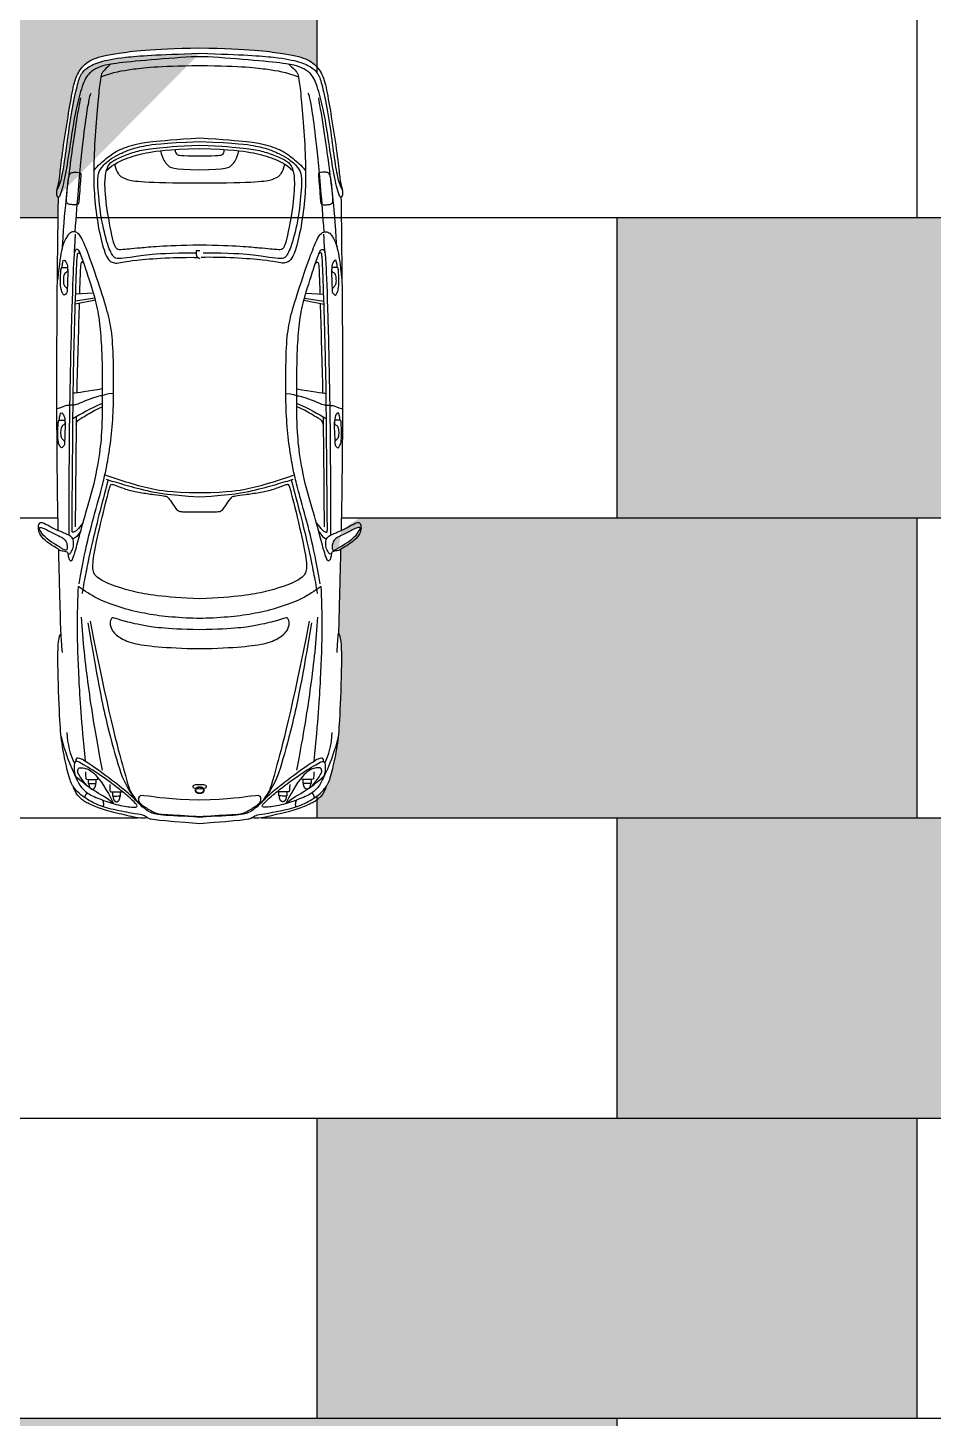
# Model space of a CAD drawing. Header units: metres. Extents: x 1203 to 2640, y 535 to 1122.
# Drawn here: x 1284.3 to 1290.43, y 599.44 to 608.85 of the extents above; entities that cross this region are included whole.
import ezdxf

# ---------------------------------------------------------------- set-up
doc = ezdxf.new("R2010")
doc.units = ezdxf.units.M
doc.layers.add('car', color=253, linetype='Continuous')
doc.layers.add('line work', color=7, linetype='Continuous')
picture_1 = doc.add_image_def('image1.png', size_in_pixel=(941, 730))

msp = doc.modelspace()

# ---------------------------------------------------------------- hatches: boundary and pattern name
at = {"layer": 'line work', "lineweight": -3}
h = msp.add_hatch(color=8, dxfattribs=at)
h.dxf.hatch_style = 1
edge = h.paths.add_edge_path()
edge.add_spline(control_points=[(1284.4928, 607.7523), (1284.4931, 607.7539), (1284.4967, 607.7744), (1284.5093, 607.8072), (1284.5155, 607.8941), (1284.5452, 608.1138), (1284.5821, 608.3353), (1284.6092, 608.4929), (1284.6524, 608.5821), (1284.7316, 608.6478), (1284.8784, 608.6776), (1285.1189, 608.71), (1285.4597, 608.7163)], knot_values=[72.571127, 72.571127, 72.571127, 72.571127, 72.655119, 73.655119, 74.655119, 75.655119, 76.655119, 77.655119, 78.655119, 79.655119, 80.655119, 81.655119, 81.655119, 81.655119, 81.655119], degree=3, periodic=0)
edge.add_spline(control_points=[(1285.4597, 608.7163), (1285.8005, 608.71), (1286.0409, 608.6776), (1286.1838, 608.6486), (1286.2363, 608.6074), (1286.256, 608.5843)], knot_values=[69.650563, 69.650563, 69.650563, 69.650563, 70.650563, 71.650563, 72.571127, 72.571127, 72.571127, 72.571127], degree=3, periodic=0)
edge.add_line((1286.256, 608.5949), (1286.256, 609.6))
edge.add_line((1286.256, 609.6), (1282.192, 609.6))
edge.add_line((1282.192, 609.6), (1282.192, 607.568))
edge.add_line((1282.192, 607.568), (1284.5008, 607.568))
edge.add_spline(control_points=[(1284.5008, 607.568), (1284.5015, 607.6265), (1284.5022, 607.6736), (1284.5028, 607.7051)], knot_values=[10.30411, 10.30411, 10.30411, 10.30411, 10.518234, 10.518234, 10.518234, 10.518234], degree=3, periodic=0)
edge.add_spline(control_points=[(1284.5028, 607.7051), (1284.5006, 607.7048), (1284.4985, 607.706), (1284.4965, 607.7087)], knot_values=[9.811373, 9.811373, 9.811373, 9.811373, 10.30411, 10.30411, 10.30411, 10.30411], degree=3, periodic=0)
edge.add_spline(control_points=[(1285.4597, 608.6799), (1285.1686, 608.6712), (1284.9228, 608.6544), (1284.7805, 608.623), (1284.6923, 608.5844), (1284.647, 608.5282), (1284.6244, 608.4399), (1284.5821, 608.2335), (1284.5544, 608.0074), (1284.5292, 607.846), (1284.513, 607.7885), (1284.4928, 607.7523)], knot_values=[0, 0, 0, 0, 1, 2, 3, 4, 5, 6, 7, 8, 9, 9, 9, 9], degree=3, periodic=0)
h = msp.add_hatch(color=9, dxfattribs=at)
h.dxf.hatch_style = 1
h.paths.add_polyline_path([(1292.352, 607.568), (1288.288, 607.568), (1288.288, 605.536), (1292.352, 605.536)])
h = msp.add_hatch(color=8, dxfattribs=at)
h.dxf.hatch_style = 1
edge = h.paths.add_edge_path()
edge.add_line((1290.32, 605.536), (1286.5434, 605.536))
edge.add_spline(control_points=[(1286.4177, 605.4494), (1286.4232, 605.4518), (1286.4456, 605.4621), (1286.4886, 605.4859), (1286.5326, 605.5084), (1286.5465, 605.5007), (1286.5556, 605.4667), (1286.5461, 605.4265), (1286.5106, 605.382), (1286.4503, 605.3423), (1286.4284, 605.3297), (1286.4172, 605.3231), (1286.4146, 605.3215)], knot_values=[51.276578, 51.276578, 51.276578, 51.276578, 51.601831, 52.601831, 53.601831, 54.601831, 55.601831, 56.601831, 57.601831, 58.601831, 59.601831, 59.926972, 59.926972, 59.926972, 59.926972], degree=3, periodic=0)
edge.add_spline(control_points=[(1286.4017, 605.3324), (1286.3942, 605.3273), (1286.382, 605.3185), (1286.3681, 605.3162), (1286.3568, 605.3174), (1286.3564, 605.3321), (1286.358, 605.3662), (1286.375, 605.391), (1286.4006, 605.4073), (1286.4584, 605.4333), (1286.5092, 605.462), (1286.5344, 605.4705), (1286.5523, 605.4712), (1286.5417, 605.4472), (1286.4983, 605.391), (1286.427, 605.3488), (1286.4091, 605.3374), (1286.4017, 605.3324)], knot_values=[0, 0, 0, 0, 1, 2, 3, 4, 5, 6, 7, 8, 9, 10, 11, 12, 13, 14, 15, 15, 15, 15], degree=3, periodic=0)
edge.add_spline(control_points=[(1286.4177, 605.4494), (1286.4232, 605.4518), (1286.4456, 605.4621), (1286.4886, 605.4859), (1286.5326, 605.5084), (1286.5465, 605.5007), (1286.5556, 605.4667), (1286.5461, 605.4265), (1286.5106, 605.382), (1286.4503, 605.3423), (1286.4284, 605.3297), (1286.4172, 605.3231), (1286.4146, 605.3215)], knot_values=[51.276578, 51.276578, 51.276578, 51.276578, 51.601831, 52.601831, 53.601831, 54.601831, 55.601831, 56.601831, 57.601831, 58.601831, 59.601831, 59.926972, 59.926972, 59.926972, 59.926972], degree=3, periodic=0)
edge.add_spline(control_points=[(1286.4146, 605.3215), (1286.4133, 605.2706), (1286.4078, 605.0774), (1286.4025, 604.8676), (1286.4017, 604.8015), (1286.3989, 604.7528)], knot_values=[49.350455, 49.350455, 49.350455, 49.350455, 49.66281, 50.66281, 51.276578, 51.276578, 51.276578, 51.276578], degree=3, periodic=0)
edge.add_spline(control_points=[(1286.3989, 604.7528), (1286.4144, 604.7378), (1286.4251, 604.6183), (1286.4098, 604.2106), (1286.403, 604.0999), (1286.3979, 604.0537)], knot_values=[46.563388, 46.563388, 46.563388, 46.563388, 47.502351, 48.502351, 49.350455, 49.350455, 49.350455, 49.350455], degree=3, periodic=0)
edge.add_spline(control_points=[(1286.3979, 604.0537), (1286.397, 604.0454), (1286.3896, 603.9838), (1286.3673, 603.8668), (1286.3377, 603.7532), (1286.3227, 603.7256), (1286.3172, 603.7175)], knot_values=[43.832254, 43.832254, 43.832254, 43.832254, 43.98415, 44.98415, 45.98415, 46.563388, 46.563388, 46.563388, 46.563388], degree=3, periodic=0)
edge.add_spline(control_points=[(1286.256, 603.653), (1286.2581, 603.6545), (1286.2841, 603.6743), (1286.2999, 603.6954), (1286.3133, 603.7117), (1286.3172, 603.7175)], knot_values=[6.915158, 6.915158, 6.915158, 6.915158, 7, 8, 8.420762, 8.420762, 8.420762, 8.420762], degree=3, periodic=0)
edge.add_spline(control_points=[(1286.3172, 603.7175), (1286.3113, 603.6977), (1286.2884, 603.6563), (1286.2675, 603.6355), (1286.256, 603.6269)], knot_values=[42.056106, 42.056106, 42.056106, 42.056106, 43.056106, 43.832254, 43.832254, 43.832254, 43.832254], degree=3, periodic=0)
edge.add_line((1286.256, 603.5945), (1286.256, 603.504))
edge.add_line((1286.256, 603.504), (1290.32, 603.504))
edge.add_line((1290.32, 603.504), (1290.32, 605.536))
h = msp.add_hatch(color=9, dxfattribs=at)
h.dxf.hatch_style = 1
h.paths.add_polyline_path([(1292.352, 603.504), (1288.288, 603.504), (1288.288, 601.472), (1292.352, 601.472)])
h = msp.add_hatch(color=8, dxfattribs=at)
h.dxf.hatch_style = 1
h.paths.add_polyline_path([(1290.32, 601.472), (1286.256, 601.472), (1286.256, 599.44), (1290.32, 599.44)])
h = msp.add_hatch(color=9, dxfattribs=at)
h.dxf.hatch_style = 1
h.paths.add_polyline_path([(1288.288, 599.44), (1284.224, 599.44), (1284.224, 597.408), (1288.288, 597.408)])

# ---------------------------------------------------------------- linework, layer by layer
at = {"layer": 'car'}
for points in [[(1284.7538, 607.009), (1284.6174, 606.9814)], [(1284.75, 607.0228), (1284.6181, 607.0023)], [(1284.7402, 607.057), (1284.6196, 607.049)], [(1286.1656, 607.009), (1286.3019, 606.9814)], [(1286.1694, 607.0228), (1286.3013, 607.0023)], [(1286.1792, 607.057), (1286.2998, 607.049)], [(1284.6239, 606.2196), (1284.6014, 606.2062)], [(1286.2955, 606.2196), (1286.318, 606.2062)], [(1284.6535, 605.4429), (1284.6279, 605.4083), (1284.6125, 605.3972), (1284.6001, 605.393)], [(1286.2658, 605.4429), (1286.2914, 605.4083), (1286.3069, 605.3972), (1286.3193, 605.393)]]:
    msp.add_lwpolyline(points, dxfattribs=at)
for points, knots in [([(1284.4965, 607.7087), (1284.4985, 607.706), (1284.5006, 607.7048), (1284.5028, 607.7051), (1284.5006, 607.5738), (1284.4895, 606.7192), (1284.4939, 605.8576), (1284.4998, 605.5352), (1284.5017, 605.4494), (1284.4962, 605.4518), (1284.4738, 605.4621), (1284.4308, 605.4859), (1284.3867, 605.5084), (1284.3729, 605.5007), (1284.3638, 605.4667), (1284.3733, 605.4265), (1284.4087, 605.382), (1284.4691, 605.3423), (1284.4909, 605.3297), (1284.5022, 605.3231), (1284.5048, 605.3215), (1284.5061, 605.2706), (1284.5116, 605.0774), (1284.5169, 604.8676), (1284.5177, 604.8015), (1284.5205, 604.7528), (1284.505, 604.7378), (1284.4943, 604.6183), (1284.5105, 604.1884), (1284.521, 604.03), (1284.5521, 603.8668), (1284.5817, 603.7532), (1284.5967, 603.7256), (1284.6021, 603.7175), (1284.608, 603.6977), (1284.6338, 603.651), (1284.6687, 603.6203), (1284.7355, 603.5849), (1284.8359, 603.5494), (1284.9913, 603.5145), (1285.0593, 603.4974), (1285.1074, 603.5032), (1285.1111, 603.5007), (1285.1249, 603.494), (1285.1667, 603.4863), (1285.4597, 603.4647), (1285.7527, 603.4863), (1285.7945, 603.494), (1285.8082, 603.5007), (1285.812, 603.5032), (1285.8601, 603.4974), (1285.9281, 603.5145), (1286.0835, 603.5494), (1286.1839, 603.5849), (1286.2507, 603.6203), (1286.2855, 603.651), (1286.3113, 603.6977), (1286.3172, 603.7175), (1286.3227, 603.7256), (1286.3377, 603.7532), (1286.3673, 603.8668), (1286.3984, 604.03), (1286.4089, 604.1884), (1286.4251, 604.6183), (1286.4144, 604.7378), (1286.3989, 604.7528), (1286.4017, 604.8015), (1286.4025, 604.8676), (1286.4078, 605.0774), (1286.4133, 605.2706), (1286.4146, 605.3215), (1286.4172, 605.3231), (1286.4284, 605.3297), (1286.4503, 605.3423), (1286.5106, 605.382), (1286.5461, 605.4265), (1286.5556, 605.4667), (1286.5465, 605.5007), (1286.5326, 605.5084), (1286.4886, 605.4859), (1286.4456, 605.4621), (1286.4232, 605.4518), (1286.4177, 605.4494), (1286.4196, 605.5352), (1286.4255, 605.8576), (1286.4299, 606.7192), (1286.4188, 607.5738), (1286.4166, 607.7051), (1286.4188, 607.7048), (1286.4209, 607.706), (1286.4229, 607.7087), (1286.4298, 607.7249), (1286.4271, 607.7629), (1286.41, 607.8072), (1286.4038, 607.8941), (1286.3742, 608.1138), (1286.3372, 608.3353), (1286.3102, 608.4929), (1286.267, 608.5821), (1286.1877, 608.6478), (1286.0409, 608.6776), (1285.8005, 608.71), (1285.4597, 608.7163), (1285.1189, 608.71), (1284.8784, 608.6776), (1284.7316, 608.6478), (1284.6524, 608.5821), (1284.6092, 608.4929), (1284.5821, 608.3353), (1284.5452, 608.1138), (1284.5155, 607.8941), (1284.5093, 607.8072), (1284.4923, 607.7629), (1284.4896, 607.7249), (1284.4965, 607.7087)], [9.811373, 9.811373, 9.811373, 9.811373, 10.30411, 10.30411, 10.30411, 11.197316, 12.197316, 12.644155, 12.644155, 12.644155, 12.969408, 13.969408, 14.969408, 15.969408, 16.969408, 17.969408, 18.969408, 19.969408, 20.969408, 21.294549, 21.294549, 21.294549, 21.606904, 22.606904, 23.220672, 23.220672, 23.220672, 24.159635, 25.159635, 26.159635, 27.159635, 28.159635, 28.738873, 28.738873, 28.738873, 29.738873, 30.738873, 31.738873, 32.738873, 33.738873, 34.738873, 34.738873, 34.738873, 35.285563, 36.285563, 36.285563, 36.285563, 37.285563, 37.832254, 37.832254, 37.832254, 38.832254, 39.832254, 40.832254, 41.832254, 42.832254, 43.832254, 43.832254, 43.832254, 44.411492, 45.411492, 46.411492, 47.411492, 48.411492, 49.350455, 49.350455, 49.350455, 49.964223, 50.964223, 51.276578, 51.276578, 51.276578, 51.601719, 52.601719, 53.601719, 54.601719, 55.601719, 56.601719, 57.601719, 58.601719, 59.601719, 59.926972, 59.926972, 59.926972, 60.373811, 61.373811, 62.267016, 62.267016, 62.267016, 62.759754, 62.759754, 62.759754, 63.571127, 64.571127, 65.571127, 66.571127, 67.571127, 68.571127, 69.571127, 70.571127, 71.571127, 72.571127, 72.571127, 72.571127, 73.571127, 74.571127, 75.571127, 76.571127, 77.571127, 78.571127, 79.571127, 80.571127, 81.571127, 82.382499, 82.382499, 82.382499, 82.382499]), ([(1284.4928, 607.7523), (1284.513, 607.7885), (1284.5292, 607.846), (1284.5544, 608.0074), (1284.5821, 608.2335), (1284.6244, 608.4399), (1284.647, 608.5282), (1284.6923, 608.5844), (1284.7805, 608.623), (1284.9228, 608.6544), (1285.1686, 608.6712), (1285.4597, 608.6799), (1285.7508, 608.6712), (1285.9966, 608.6544), (1286.1389, 608.623), (1286.2271, 608.5844), (1286.2724, 608.5282), (1286.295, 608.4399), (1286.3373, 608.2335), (1286.365, 608.0074), (1286.3901, 607.846), (1286.4064, 607.7885), (1286.4265, 607.7523)], [0, 0, 0, 0, 1, 2, 3, 4, 5, 6, 7, 8, 9, 9, 9, 10, 11, 12, 13, 14, 15, 16, 17, 18, 18, 18, 18]), ([(1286.4166, 607.7051), (1286.4144, 607.7054), (1286.4121, 607.7074), (1286.4098, 607.711), (1286.3967, 607.7397), (1286.372, 607.8356), (1286.342, 608.0253), (1286.3121, 608.2333), (1286.2771, 608.3894), (1286.2348, 608.5236), (1286.1801, 608.5695), (1286.1217, 608.5951), (1286.0327, 608.6133), (1285.7665, 608.6374), (1285.5237, 608.6567), (1285.4597, 608.6561), (1285.3956, 608.6567), (1285.1529, 608.6374), (1284.8867, 608.6133), (1284.7977, 608.5951), (1284.7393, 608.5695), (1284.6846, 608.5236), (1284.6423, 608.3894), (1284.6073, 608.2333), (1284.5774, 608.0253), (1284.5474, 607.8356), (1284.5227, 607.7397), (1284.5096, 607.711), (1284.5073, 607.7074), (1284.505, 607.7054), (1284.5028, 607.7051)], [0, 0, 0, 0, 0.507262, 0.507262, 0.507262, 1.359712, 2.359712, 3.359712, 4.359712, 5.359712, 6.359712, 7.359712, 8.359712, 9.359712, 10.359712, 10.359712, 10.359712, 11.359712, 12.359712, 13.359712, 14.359712, 15.359712, 16.359712, 17.359712, 18.359712, 19.359712, 20.212163, 20.212163, 20.212163, 20.719425, 20.719425, 20.719425, 20.719425]), ([(1284.8563, 608.6059), (1284.802, 608.5561), (1284.7949, 608.5425), (1284.786, 608.5), (1284.7695, 608.3599), (1284.7506, 608.123), (1284.7393, 607.8783), (1284.7446, 607.7147), (1284.77, 607.5025), (1284.8144, 607.3288), (1284.8421, 607.2792), (1284.8664, 607.2632), (1284.8965, 607.2573), (1284.9479, 607.268), (1285.009, 607.2787), (1285.2146, 607.2962), (1285.3818, 607.2996), (1285.4493, 607.2979)], [0, 0, 0, 0, 1, 2, 3, 4, 5, 6, 7, 8, 9, 10, 11, 12, 13, 14, 14.950636, 14.950636, 14.950636, 14.950636]), ([(1286.0631, 608.6059), (1286.1174, 608.5561), (1286.1245, 608.5425), (1286.1334, 608.5), (1286.1499, 608.3599), (1286.1688, 608.123), (1286.1801, 607.8783), (1286.1747, 607.7147), (1286.1493, 607.5025), (1286.105, 607.3288), (1286.0772, 607.2792), (1286.053, 607.2632), (1286.0229, 607.2573), (1285.9715, 607.268), (1285.9104, 607.2787), (1285.7048, 607.2962), (1285.5375, 607.2996), (1285.4701, 607.2979)], [0, 0, 0, 0, 1, 2, 3, 4, 5, 6, 7, 8, 9, 10, 11, 12, 13, 14, 14.950636, 14.950636, 14.950636, 14.950636]), ([(1284.7907, 608.5209), (1284.8784, 608.5534), (1284.9963, 608.5721), (1285.1665, 608.5941), (1285.4597, 608.5977), (1285.7528, 608.5941), (1285.9231, 608.5721), (1286.041, 608.5534), (1286.1286, 608.5209)], [0, 0, 0, 0, 0.881811, 1.881811, 1.881811, 1.881811, 2.881811, 3.763623, 3.763623, 3.763623, 3.763623]), ([(1284.742, 607.8848), (1284.7596, 607.9082), (1284.8172, 607.9614), (1284.8992, 608.0253), (1285.0262, 608.0658), (1285.1351, 608.0866), (1285.4597, 608.1073), (1285.7842, 608.0866), (1285.8932, 608.0658), (1286.0202, 608.0253), (1286.1021, 607.9614), (1286.1598, 607.9082), (1286.1774, 607.8848)], [0, 0, 0, 0, 1, 2, 3, 4, 4, 4, 5, 6, 7, 8, 8, 8, 8]), ([(1285.4363, 607.3275), (1285.2505, 607.327), (1285.0966, 607.3146), (1284.9838, 607.2969), (1284.9054, 607.2879), (1284.8757, 607.2951), (1284.8397, 607.3644), (1284.7874, 607.5661), (1284.7667, 607.8066), (1284.7703, 607.866), (1284.7991, 607.9183), (1284.8649, 607.9714), (1284.9216, 608.0002), (1284.9919, 608.0318), (1285.0828, 608.0543), (1285.1999, 608.0723), (1285.4597, 608.0822), (1285.7195, 608.0723), (1285.8365, 608.0543), (1285.9275, 608.0318), (1285.9977, 608.0002), (1286.0545, 607.9714), (1286.1202, 607.9183), (1286.1491, 607.866), (1286.1527, 607.8066), (1286.1319, 607.5661), (1286.0797, 607.3644), (1286.0437, 607.2951), (1286.014, 607.2879), (1285.9356, 607.2969), (1285.8227, 607.3146), (1285.6689, 607.327), (1285.4831, 607.3275)], [0, 0, 0, 0, 0.960685, 1.960685, 2.960685, 3.960685, 4.960685, 5.960685, 6.960685, 7.960685, 8.960685, 9.960685, 10.960685, 11.960685, 12.960685, 13.960685, 13.960685, 13.960685, 14.960685, 15.960685, 16.960685, 17.960685, 18.960685, 19.960685, 20.960685, 21.960685, 22.960685, 23.960685, 24.960685, 25.960685, 26.960685, 27.921371, 27.921371, 27.921371, 27.921371]), ([(1285.4597, 607.3815), (1285.7114, 607.3761), (1285.887, 607.359), (1285.995, 607.3491), (1286.0203, 607.3491), (1286.0446, 607.3878), (1286.0977, 607.6679), (1286.1049, 607.8381), (1286.0871, 607.9103), (1286.0574, 607.9505), (1285.9756, 607.9864), (1285.877, 608.0209), (1285.7774, 608.0362), (1285.6202, 608.0518), (1285.4597, 608.0576), (1285.2992, 608.0518), (1285.142, 608.0362), (1285.0424, 608.0209), (1284.9438, 607.9864), (1284.862, 607.9505), (1284.8323, 607.9103), (1284.8145, 607.8381), (1284.8217, 607.6679), (1284.8748, 607.3878), (1284.8991, 607.3491), (1284.9243, 607.3491), (1285.0324, 607.359), (1285.208, 607.3761), (1285.4597, 607.3815)], [0, 0, 0, 0, 1, 2, 3, 4, 5, 6, 7, 8, 9, 10, 11, 12, 12, 12, 13, 14, 15, 16, 17, 18, 19, 20, 21, 22, 23, 24, 24, 24, 24]), ([(1284.8277, 607.8861), (1284.8775, 607.9329), (1284.9796, 607.9781), (1285.1015, 608.0087), (1285.2415, 608.0292), (1285.4597, 608.035), (1285.6778, 608.0292), (1285.8179, 608.0087), (1285.9397, 607.9781), (1286.0419, 607.9329), (1286.0917, 607.8861)], [0, 0, 0, 0, 1, 2, 3, 3, 3, 4, 5, 6, 6, 6, 6]), ([(1285.194, 608.0203), (1285.2083, 607.9628), (1285.2406, 607.9194), (1285.275, 607.8939), (1285.4597, 607.8916), (1285.6444, 607.8939), (1285.6788, 607.9194), (1285.7111, 607.9628), (1285.7254, 608.0203)], [0, 0, 0, 0, 1, 2, 2, 2, 3, 4, 4, 4, 4]), ([(1285.2927, 608.0283), (1285.2929, 608.0097), (1285.3059, 607.9925), (1285.3248, 607.9854), (1285.4597, 607.9866), (1285.5946, 607.9854), (1285.6135, 607.9925), (1285.6265, 608.0097), (1285.6266, 608.0283)], [0, 0, 0, 0, 1, 2, 2, 2, 3, 4, 4, 4, 4]), ([(1284.8831, 607.929), (1284.8903, 607.895), (1284.9059, 607.8661), (1284.9392, 607.826), (1285.0816, 607.8016), (1285.4597, 607.8038), (1285.8378, 607.8016), (1285.9801, 607.826), (1286.0135, 607.8661), (1286.0291, 607.895), (1286.0363, 607.929)], [0, 0, 0, 0, 1, 2, 3, 3, 3, 4, 5, 6, 6, 6, 6]), ([(1284.5268, 607.2293), (1284.5285, 607.2439), (1284.533, 607.2751), (1284.5398, 607.282), (1284.551, 607.2744), (1284.566, 607.2447), (1284.5665, 607.1808), (1284.5644, 607.1104), (1284.5615, 607.0873), (1284.5614, 607.0864)], [0.348642, 0.348642, 0.348642, 0.348642, 1, 2, 3, 4, 5, 6, 6.040441, 6.040441, 6.040441, 6.040441]), ([(1284.6757, 607.2572), (1284.6584, 607.2728), (1284.6516, 607.2675), (1284.6487, 607.1619), (1284.6454, 607.0507)], [0, 0, 0, 0, 1, 1.877916, 1.877916, 1.877916, 1.877916]), ([(1286.2437, 607.2572), (1286.261, 607.2728), (1286.2677, 607.2675), (1286.2707, 607.1619), (1286.2739, 607.0507)], [0, 0, 0, 0, 1, 1.877916, 1.877916, 1.877916, 1.877916]), ([(1286.3926, 607.2293), (1286.3909, 607.2439), (1286.3863, 607.2751), (1286.3796, 607.282), (1286.3684, 607.2744), (1286.3534, 607.2447), (1286.3529, 607.1808), (1286.355, 607.1104), (1286.3578, 607.0873), (1286.358, 607.0864)], [0.348642, 0.348642, 0.348642, 0.348642, 1, 2, 3, 4, 5, 6, 6.040441, 6.040441, 6.040441, 6.040441]), ([(1284.6436, 606.9867), (1284.6392, 606.839), (1284.6316, 606.5933), (1284.6271, 606.396), (1284.6268, 606.3801)], [2.031077, 2.031077, 2.031077, 2.031077, 3, 3.084546, 3.084546, 3.084546, 3.084546]), ([(1286.2758, 606.9867), (1286.2802, 606.839), (1286.2878, 606.5933), (1286.2922, 606.396), (1286.2926, 606.3801)], [2.031077, 2.031077, 2.031077, 2.031077, 3, 3.084546, 3.084546, 3.084546, 3.084546]), ([(1284.8019, 606.3099), (1284.7562, 606.2925), (1284.6771, 606.251), (1284.6239, 606.2196), (1284.6218, 606.0748), (1284.6199, 605.8728), (1284.6167, 605.4751)], [0, 0, 0, 0, 1, 1, 1, 1.647053, 1.647053, 1.647053, 1.647053]), ([(1286.1175, 606.3099), (1286.1632, 606.2925), (1286.2423, 606.251), (1286.2955, 606.2196), (1286.2976, 606.0748), (1286.2994, 605.8728), (1286.3027, 605.4751)], [0, 0, 0, 0, 1, 1, 1, 1.647053, 1.647053, 1.647053, 1.647053]), ([(1284.5086, 606.1956), (1284.5103, 606.2102), (1284.5148, 606.2414), (1284.5216, 606.2484), (1284.5327, 606.2407), (1284.5478, 606.211), (1284.5483, 606.1471), (1284.5462, 606.0767), (1284.5433, 606.0536), (1284.5432, 606.0527)], [0.348642, 0.348642, 0.348642, 0.348642, 1, 2, 3, 4, 5, 6, 6.040441, 6.040441, 6.040441, 6.040441]), ([(1286.4108, 606.1956), (1286.4091, 606.2102), (1286.4046, 606.2414), (1286.3978, 606.2484), (1286.3866, 606.2407), (1286.3716, 606.211), (1286.3711, 606.1471), (1286.3732, 606.0767), (1286.3761, 606.0536), (1286.3762, 606.0527)], [0.348642, 0.348642, 0.348642, 0.348642, 1, 2, 3, 4, 5, 6, 6.040441, 6.040441, 6.040441, 6.040441]), ([(1284.8175, 605.8252), (1284.8683, 605.8081), (1284.9949, 605.7667), (1285.1424, 605.729), (1285.2478, 605.71), (1285.4597, 605.7055), (1285.6716, 605.71), (1285.7769, 605.729), (1285.9245, 605.7667), (1286.0511, 605.8081), (1286.1019, 605.8252)], [0, 0, 0, 0, 0.85838, 1.85838, 2.85838, 2.85838, 2.85838, 3.85838, 4.85838, 5.71676, 5.71676, 5.71676, 5.71676]), ([(1284.8273, 605.7972), (1284.8588, 605.7855), (1284.9336, 605.7639), (1285.0939, 605.7189), (1285.2353, 605.691), (1285.4597, 605.6775), (1285.6841, 605.691), (1285.8255, 605.7189), (1285.9858, 605.7639), (1286.0606, 605.7855), (1286.0921, 605.7972)], [0, 0, 0, 0, 1, 2, 3, 3, 3, 4, 5, 6, 6, 6, 6]), ([(1285.4597, 604.9865), (1285.7083, 604.9975), (1285.9347, 605.0346), (1286.0967, 605.0963), (1286.1791, 605.143), (1286.1887, 605.2158), (1286.1599, 605.3777), (1286.0802, 605.7044), (1286.0624, 605.7635), (1286.0562, 605.7624), (1286.0403, 605.7597), (1285.9492, 605.7232), (1285.8648, 605.7056), (1285.7648, 605.693), (1285.6946, 605.6822), (1285.6802, 605.6813), (1285.6513, 605.6426), (1285.6198, 605.5939), (1285.6009, 605.5759), (1285.5658, 605.5759), (1285.4597, 605.575), (1285.3536, 605.5759), (1285.3185, 605.5759), (1285.2996, 605.5939), (1285.268, 605.6426), (1285.2392, 605.6813), (1285.2248, 605.6822), (1285.1546, 605.693), (1285.0546, 605.7056), (1284.9702, 605.7232), (1284.8791, 605.7597), (1284.8632, 605.7624), (1284.857, 605.7635), (1284.8391, 605.7044), (1284.7595, 605.3777), (1284.7307, 605.2158), (1284.7403, 605.143), (1284.8227, 605.0963), (1284.9846, 605.0346), (1285.2111, 604.9975), (1285.4597, 604.9865)], [0, 0, 0, 0, 1, 2, 3, 4, 5, 6, 7, 8, 9, 10, 11, 12, 13, 14, 15, 16, 17, 18, 18, 18, 19, 20, 21, 22, 23, 24, 25, 26, 27, 28, 29, 30, 31, 32, 33, 34, 35, 36, 36, 36, 36]), ([(1284.5048, 605.3215), (1284.5103, 605.3184), (1284.5226, 605.3118), (1284.5295, 605.3123), (1284.5349, 605.3116), (1284.5404, 605.3109), (1284.5538, 605.3074), (1284.5648, 605.303), (1284.5691, 605.2882), (1284.5782, 605.2873), (1284.5921, 605.3069), (1284.6079, 605.3423), (1284.6035, 605.3902), (1284.5921, 605.4098), (1284.5408, 605.4328), (1284.513, 605.4443), (1284.5017, 605.4494)], [18.325141, 18.325141, 18.325141, 18.325141, 19, 20, 20, 20, 21, 22, 23, 24, 25, 26, 27, 28, 29, 29.674747, 29.674747, 29.674747, 29.674747]), ([(1286.4146, 605.3215), (1286.4091, 605.3184), (1286.3968, 605.3118), (1286.3899, 605.3123), (1286.3844, 605.3116), (1286.379, 605.3109), (1286.3656, 605.3074), (1286.3546, 605.303), (1286.3503, 605.2882), (1286.3412, 605.2873), (1286.3273, 605.3069), (1286.3115, 605.3423), (1286.3158, 605.3902), (1286.3273, 605.4098), (1286.3785, 605.4328), (1286.4063, 605.4443), (1286.4177, 605.4494)], [18.325141, 18.325141, 18.325141, 18.325141, 19, 20, 20, 20, 21, 22, 23, 24, 25, 26, 27, 28, 29, 29.674747, 29.674747, 29.674747, 29.674747]), ([(1286.2346, 603.8867), (1286.2632, 604.1673), (1286.281, 604.4541), (1286.2932, 604.8077), (1286.2836, 605.0634), (1286.2826, 605.0687), (1286.2793, 605.0697), (1286.2683, 605.0615), (1286.2247, 605.0309), (1286.1419, 604.9802), (1285.9787, 604.9194), (1285.8121, 604.882), (1285.659, 604.8624), (1285.5136, 604.8544), (1285.4597, 604.8536), (1285.4058, 604.8544), (1285.2604, 604.8624), (1285.1072, 604.882), (1284.9407, 604.9194), (1284.7775, 604.9802), (1284.6947, 605.0309), (1284.6511, 605.0615), (1284.6401, 605.0697), (1284.6368, 605.0687), (1284.6358, 605.0634), (1284.6262, 604.8077), (1284.6384, 604.4541), (1284.6562, 604.1673), (1284.6848, 603.8867)], [0, 0, 0, 0, 1, 2, 3, 4, 5, 6, 7, 8, 9, 10, 11, 12, 12, 12, 13, 14, 15, 16, 17, 18, 19, 20, 21, 22, 23, 24, 24, 24, 24]), ([(1285.4597, 604.7776), (1285.7034, 604.7821), (1285.8558, 604.8077), (1285.9814, 604.8366), (1286.0492, 604.8621), (1286.0559, 604.8555), (1286.0681, 604.8366), (1286.0648, 604.7843), (1286.0159, 604.7287), (1285.9191, 604.6831), (1285.7613, 604.662), (1285.5778, 604.6509), (1285.4597, 604.65), (1285.3416, 604.6509), (1285.1581, 604.662), (1285.0002, 604.6831), (1284.9035, 604.7287), (1284.8546, 604.7843), (1284.8512, 604.8366), (1284.8635, 604.8555), (1284.8702, 604.8621), (1284.938, 604.8366), (1285.0636, 604.8077), (1285.2159, 604.7821), (1285.4597, 604.7776)], [0, 0, 0, 0, 1, 2, 3, 4, 5, 6, 7, 8, 9, 10, 10, 10, 11, 12, 13, 14, 15, 16, 17, 18, 19, 20, 20, 20, 20]), ([(1286.301, 603.8836), (1286.3001, 603.9123), (1286.2767, 603.9109), (1286.222, 603.8817), (1286.0484, 603.7555), (1285.92, 603.6533), (1285.8689, 603.5964), (1285.8266, 603.5614), (1285.8018, 603.5432), (1285.7384, 603.5191), (1285.5735, 603.5162), (1285.4597, 603.5075), (1285.3459, 603.5162), (1285.181, 603.5191), (1285.1176, 603.5432), (1285.0927, 603.5614), (1285.0504, 603.5964), (1284.9994, 603.6533), (1284.871, 603.7555), (1284.6974, 603.8817), (1284.6427, 603.9109), (1284.6193, 603.9123), (1284.6183, 603.8836)], [0, 0, 0, 0, 1, 2, 3, 4, 5, 6, 7, 8, 9, 9, 9, 10, 11, 12, 13, 14, 15, 16, 17, 18, 18, 18, 18]), ([(1284.6947, 603.7224), (1284.6376, 603.7954), (1284.6288, 603.8232), (1284.6406, 603.8457), (1284.6743, 603.8433), (1284.7442, 603.8206), (1284.8279, 603.7009), (1284.8757, 603.6006), (1284.8297, 603.6394), (1284.7783, 603.6671), (1284.7339, 603.6954), (1284.7288, 603.6987)], [0, 0, 0, 0, 1, 2, 3, 4, 5, 5, 5, 6, 6.129685, 6.129685, 6.129685, 6.129685]), ([(1286.2246, 603.7224), (1286.2817, 603.7954), (1286.2906, 603.8232), (1286.2788, 603.8457), (1286.2451, 603.8433), (1286.1752, 603.8206), (1286.0915, 603.7009), (1286.0437, 603.6006), (1286.0897, 603.6394), (1286.1411, 603.6671), (1286.1855, 603.6954), (1286.1906, 603.6987)], [0, 0, 0, 0, 1, 2, 3, 4, 5, 5, 5, 6, 6.129685, 6.129685, 6.129685, 6.129685]), ([(1285.1074, 603.5032), (1285.1042, 603.5052), (1285.0966, 603.5118), (1285.073, 603.525), (1285.0145, 603.5322), (1284.8479, 603.5638), (1284.7506, 603.5962), (1284.645, 603.6614), (1284.6195, 603.6954), (1284.6061, 603.7117), (1284.6021, 603.7175)], [1.54669, 1.54669, 1.54669, 1.54669, 2, 3, 4, 5, 6, 7, 8, 8.420762, 8.420762, 8.420762, 8.420762]), ([(1284.8501, 603.7309), (1284.8514, 603.686), (1284.8539, 603.681), (1284.857, 603.6794), (1284.9337, 603.6794), (1284.9345, 603.68), (1284.935, 603.6818), (1284.9351, 603.6831)], [0, 0, 0, 0, 1, 2, 3, 4, 4.488989, 4.488989, 4.488989, 4.488989]), ([(1285.4332, 603.7023), (1285.4148, 603.7058), (1285.4148, 603.7166), (1285.4148, 603.7305), (1285.4597, 603.7305), (1285.5046, 603.7305), (1285.5046, 603.7166), (1285.5046, 603.7058), (1285.4862, 603.7023)], [0, 0, 0, 0, 0.743553, 1.743553, 1.743553, 1.743553, 2.743553, 3.487107, 3.487107, 3.487107, 3.487107]), ([(1285.812, 603.5032), (1285.8152, 603.5052), (1285.8228, 603.5118), (1285.8463, 603.525), (1285.9049, 603.5322), (1286.0715, 603.5638), (1286.1688, 603.5962), (1286.2744, 603.6614), (1286.2999, 603.6954), (1286.3133, 603.7117), (1286.3172, 603.7175)], [1.54669, 1.54669, 1.54669, 1.54669, 2, 3, 4, 5, 6, 7, 8, 8.420762, 8.420762, 8.420762, 8.420762]), ([(1286.0693, 603.7309), (1286.068, 603.686), (1286.0655, 603.681), (1286.0623, 603.6794), (1285.9857, 603.6794), (1285.9849, 603.68), (1285.9844, 603.6818), (1285.9843, 603.6831)], [0, 0, 0, 0, 1, 2, 3, 4, 4.488989, 4.488989, 4.488989, 4.488989]), ([(1285.4597, 603.6233), (1285.6633, 603.6288), (1285.8497, 603.6594), (1285.874, 603.6531), (1285.8786, 603.6099), (1285.8238, 603.5718), (1285.7499, 603.528), (1285.6932, 603.528), (1285.5201, 603.5177), (1285.4597, 603.5127), (1285.3992, 603.5177), (1285.2262, 603.528), (1285.1694, 603.528), (1285.0956, 603.5718), (1285.0408, 603.6099), (1285.0454, 603.6531), (1285.0697, 603.6594), (1285.2561, 603.6288), (1285.4597, 603.6233)], [0, 0, 0, 0, 1, 2, 3, 4, 5, 6, 7, 7, 7, 8, 9, 10, 11, 12, 13, 14, 14, 14, 14]), ([(1285.4823, 603.7017), (1285.4765, 603.7007), (1285.469, 603.6999), (1285.4597, 603.6992), (1285.4503, 603.6999), (1285.4429, 603.7007), (1285.4371, 603.7017)], [0, 0, 0, 0, 0.2081908, 0.2081908, 0.2081908, 0.4163816, 0.4163816, 0.4163816, 0.4163816])]:
    msp.add_open_spline(points, degree=3, knots=knots, dxfattribs=at)
for points, degree in [([(1284.5306, 607.3703), (1284.5401, 607.5377), (1284.5598, 607.731), (1284.5837, 607.9287), (1284.6134, 608.1379), (1284.643, 608.326), (1284.6536, 608.3777)], 3), ([(1284.6162, 607.4702), (1284.6326, 607.692), (1284.6586, 607.9963), (1284.6905, 608.2527), (1284.7117, 608.3685), (1284.7182, 608.4004), (1284.7242, 608.4099)], 3), ([(1286.3032, 607.4702), (1286.2868, 607.692), (1286.2608, 607.9963), (1286.2289, 608.2527), (1286.2076, 608.3685), (1286.2011, 608.4004), (1286.1952, 608.4099)], 3), ([(1286.3887, 607.3703), (1286.3792, 607.5377), (1286.3596, 607.731), (1286.3357, 607.9287), (1286.306, 608.1379), (1286.2763, 608.326), (1286.2658, 608.3777)], 3), ([(1284.5585, 607.7116), (1284.5567, 607.6851), (1284.5576, 607.6729), (1284.5629, 607.6626), (1284.5743, 607.6564), (1284.6091, 607.6539), (1284.6254, 607.6539), (1284.635, 607.6576), (1284.6414, 607.6731), (1284.6445, 607.7155), (1284.6526, 607.8315), (1284.6552, 607.8618), (1284.6552, 607.8647), (1284.6523, 607.8717), (1284.6299, 607.8756), (1284.5967, 607.8737), (1284.5815, 607.8694), (1284.5687, 607.8319), (1284.5604, 607.7381), (1284.5585, 607.7116)], 3), ([(1286.3609, 607.7116), (1286.3627, 607.6851), (1286.3618, 607.6729), (1286.3564, 607.6626), (1286.3451, 607.6564), (1286.3103, 607.6539), (1286.294, 607.6539), (1286.2843, 607.6576), (1286.278, 607.6731), (1286.2749, 607.7155), (1286.2668, 607.8315), (1286.2641, 607.8618), (1286.2641, 607.8647), (1286.267, 607.8717), (1286.2895, 607.8756), (1286.3227, 607.8737), (1286.3379, 607.8694), (1286.3507, 607.8319), (1286.359, 607.7381), (1286.3609, 607.7116)], 3), ([(1284.6437, 605.089), (1284.6685, 605.2371), (1284.7072, 605.4187), (1284.7787, 605.6682), (1284.8129, 605.8039), (1284.829, 605.8754), (1284.8567, 606.0344), (1284.8742, 606.2212), (1284.8779, 606.4181), (1284.8742, 606.7106), (1284.8553, 606.858), (1284.8151, 607.0024), (1284.7276, 607.2636), (1284.6722, 607.408), (1284.6437, 607.4598), (1284.6116, 607.4744), (1284.5832, 607.4679), (1284.5642, 607.446), (1284.5248, 607.3767), (1284.5095, 607.2592), (1284.496, 607.1447)], 3), ([(1284.6107, 607.3274), (1284.6178, 607.4131), (1284.6178, 607.4562)], 2), ([(1286.2757, 605.089), (1286.2509, 605.2371), (1286.2122, 605.4187), (1286.1407, 605.6682), (1286.1064, 605.8039), (1286.0904, 605.8754), (1286.0627, 606.0344), (1286.0452, 606.2212), (1286.0415, 606.4181), (1286.0452, 606.7106), (1286.0641, 606.858), (1286.1042, 607.0024), (1286.1918, 607.2636), (1286.2472, 607.408), (1286.2757, 607.4598), (1286.3078, 607.4744), (1286.3362, 607.4679), (1286.3552, 607.446), (1286.3946, 607.3767), (1286.4099, 607.2592), (1286.4234, 607.1447)], 3), ([(1286.3086, 607.3274), (1286.3016, 607.4131), (1286.3016, 607.4562)], 2), ([(1284.5661, 605.2973), (1284.5709, 605.2642), (1284.5802, 605.2425), (1284.5895, 605.2421), (1284.5999, 605.2518), (1284.6325, 605.3603), (1284.6667, 605.4974), (1284.7518, 605.776), (1284.7903, 606.0066), (1284.8026, 606.17), (1284.8026, 606.5818), (1284.793, 606.7698), (1284.7752, 606.9345), (1284.7354, 607.0787), (1284.6575, 607.3128), (1284.6416, 607.352), (1284.6215, 607.3528), (1284.6125, 607.3396), (1284.6067, 607.3109), (1284.5914, 606.9369), (1284.5777, 606.2945), (1284.5736, 605.9197), (1284.5739, 605.417)], 3), ([(1284.6689, 605.4989), (1284.6371, 605.4572), (1284.6092, 605.4367), (1284.598, 605.4359), (1284.5949, 605.4417), (1284.5945, 605.4774), (1284.6018, 606.1942), (1284.6027, 606.4527), (1284.6162, 606.9597), (1284.627, 607.2605), (1284.6319, 607.3342), (1284.6401, 607.3313), (1284.654, 607.3194)], 3), ([(1285.4597, 607.3433), (1285.4395, 607.3433), (1285.4362, 607.3433), (1285.4362, 607.3433), (1285.4362, 607.3059), (1285.4456, 607.3031), (1285.4545, 607.2917), (1285.4597, 607.2917)], 3), ([(1286.3533, 605.2973), (1286.3485, 605.2642), (1286.3392, 605.2425), (1286.3299, 605.2421), (1286.3194, 605.2518), (1286.2869, 605.3603), (1286.2526, 605.4974), (1286.1675, 605.776), (1286.1291, 606.0066), (1286.1168, 606.17), (1286.1168, 606.5818), (1286.1264, 606.7698), (1286.1442, 606.9345), (1286.184, 607.0787), (1286.2619, 607.3128), (1286.2778, 607.352), (1286.2979, 607.3528), (1286.3068, 607.3396), (1286.3127, 607.3109), (1286.328, 606.9369), (1286.3417, 606.2945), (1286.3458, 605.9197), (1286.3455, 605.417)], 3), ([(1286.2504, 605.4989), (1286.2822, 605.4572), (1286.3101, 605.4367), (1286.3214, 605.4359), (1286.3245, 605.4417), (1286.3249, 605.4774), (1286.3176, 606.1942), (1286.3167, 606.4527), (1286.3032, 606.9597), (1286.2924, 607.2605), (1286.2874, 607.3342), (1286.2793, 607.3313), (1286.2654, 607.3194)], 3), ([(1284.5529, 607.2296), (1284.546, 607.23), (1284.5209, 607.2312), (1284.5214, 607.2221), (1284.5175, 607.1865), (1284.5165, 607.0973), (1284.5241, 607.067), (1284.5371, 607.0429), (1284.5455, 607.0421), (1284.5585, 607.0538), (1284.5647, 607.0783), (1284.5617, 607.0886), (1284.5453, 607.1037), (1284.5361, 607.1162), (1284.5356, 607.1611), (1284.5428, 607.1916), (1284.566, 607.202), (1284.5659, 607.2108), (1284.565, 607.2271), (1284.562, 607.2293), (1284.5597, 607.2293), (1284.5529, 607.2296)], 3), ([(1286.3665, 607.2296), (1286.3734, 607.23), (1286.3984, 607.2312), (1286.398, 607.2221), (1286.4019, 607.1865), (1286.4029, 607.0973), (1286.3953, 607.067), (1286.3823, 607.0429), (1286.3739, 607.0421), (1286.3609, 607.0538), (1286.3547, 607.0783), (1286.3577, 607.0886), (1286.3741, 607.1037), (1286.3833, 607.1162), (1286.3837, 607.1611), (1286.3765, 607.1916), (1286.3533, 607.202), (1286.3535, 607.2108), (1286.3544, 607.2271), (1286.3573, 607.2293), (1286.3597, 607.2293), (1286.3665, 607.2296)], 3), ([(1284.8764, 606.3766), (1284.8245, 606.373), (1284.8021, 606.3604), (1284.7768, 606.3604), (1284.7047, 606.3361), (1284.6252, 606.3001), (1284.6021, 606.2966), (1284.6021, 606.2973), (1284.5788, 606.2973), (1284.5516, 606.2947), (1284.5318, 606.2857), (1284.4927, 606.2722)], 3), ([(1284.8022, 606.4082), (1284.7069, 606.3929), (1284.6267, 606.3771), (1284.603, 606.379)], 3), ([(1286.043, 606.3766), (1286.0949, 606.373), (1286.1172, 606.3604), (1286.1426, 606.3604), (1286.2147, 606.3361), (1286.2942, 606.3001), (1286.3172, 606.2966), (1286.3172, 606.2973), (1286.3406, 606.2973), (1286.3678, 606.2947), (1286.3876, 606.2857), (1286.4267, 606.2722)], 3), ([(1286.1172, 606.4082), (1286.2124, 606.3929), (1286.2927, 606.3771), (1286.3164, 606.379)], 3), ([(1284.6232, 606.1661), (1284.6235, 606.1913), (1284.6434, 606.1995), (1284.7612, 606.2731), (1284.7957, 606.2859), (1284.8017, 606.2851)], 3), ([(1286.2962, 606.1661), (1286.2959, 606.1913), (1286.276, 606.1995), (1286.1581, 606.2731), (1286.1236, 606.2859), (1286.1177, 606.2851)], 3), ([(1284.5346, 606.1959), (1284.5278, 606.1963), (1284.5027, 606.1976), (1284.5032, 606.1884), (1284.4993, 606.1528), (1284.4982, 606.0636), (1284.5059, 606.0333), (1284.5188, 606.0092), (1284.5273, 606.0084), (1284.5403, 606.0201), (1284.5465, 606.0446), (1284.5434, 606.0549), (1284.5271, 606.07), (1284.5178, 606.0825), (1284.5174, 606.1275), (1284.5246, 606.158), (1284.5478, 606.1683), (1284.5476, 606.1771), (1284.5468, 606.1934), (1284.5438, 606.1956), (1284.5415, 606.1956), (1284.5346, 606.1959)], 3), ([(1286.3848, 606.1959), (1286.3916, 606.1963), (1286.4167, 606.1976), (1286.4162, 606.1884), (1286.4201, 606.1528), (1286.4211, 606.0636), (1286.4135, 606.0333), (1286.4005, 606.0092), (1286.3921, 606.0084), (1286.3791, 606.0201), (1286.3729, 606.0446), (1286.3759, 606.0549), (1286.3923, 606.07), (1286.4016, 606.0825), (1286.402, 606.1275), (1286.3948, 606.158), (1286.3716, 606.1683), (1286.3717, 606.1771), (1286.3726, 606.1934), (1286.3756, 606.1956), (1286.3779, 606.1956), (1286.3848, 606.1959)], 3), ([(1284.8401, 605.7926), (1284.7949, 605.627), (1284.7156, 605.31), (1284.6895, 605.1596), (1284.6715, 605.0786), (1284.6634, 605.0227)], 3), ([(1286.0793, 605.7926), (1286.1245, 605.627), (1286.2037, 605.31), (1286.2299, 605.1596), (1286.2479, 605.0786), (1286.256, 605.0227)], 3), ([(1284.5177, 605.3324), (1284.5252, 605.3273), (1284.5374, 605.3185), (1284.5513, 605.3162), (1284.5626, 605.3174), (1284.563, 605.3321), (1284.5614, 605.3662), (1284.5443, 605.391), (1284.5188, 605.4073), (1284.461, 605.4333), (1284.4102, 605.462), (1284.385, 605.4705), (1284.367, 605.4712), (1284.3776, 605.4472), (1284.4211, 605.391), (1284.4924, 605.3488), (1284.5102, 605.3374), (1284.5177, 605.3324)], 3), ([(1286.4017, 605.3324), (1286.3942, 605.3273), (1286.382, 605.3185), (1286.3681, 605.3162), (1286.3568, 605.3174), (1286.3564, 605.3321), (1286.358, 605.3662), (1286.375, 605.391), (1286.4006, 605.4073), (1286.4584, 605.4333), (1286.5092, 605.462), (1286.5344, 605.4705), (1286.5523, 605.4712), (1286.5417, 605.4472), (1286.4983, 605.391), (1286.427, 605.3488), (1286.4091, 605.3374), (1286.4017, 605.3324)], 3), ([(1284.8011, 603.8265), (1284.753, 604.0793), (1284.7022, 604.403), (1284.6685, 604.703), (1284.6592, 604.862)], 3), ([(1286.1183, 603.8265), (1286.1664, 604.0793), (1286.2172, 604.403), (1286.2509, 604.703), (1286.2602, 604.862)], 3), ([(1284.5294, 604.6229), (1284.525, 604.6821), (1284.5223, 604.7221), (1284.5205, 604.7528)], 3), ([(1284.703, 604.8251), (1284.7657, 604.44), (1284.8241, 604.1598), (1284.9065, 603.8542), (1284.9576, 603.7127), (1285.0393, 603.6098)], 3), ([(1284.7183, 604.8348), (1284.8328, 604.241), (1284.9792, 603.7029), (1284.9857, 603.6905), (1285.0293, 603.6201), (1285.0552, 603.5941)], 3), ([(1286.2011, 604.8348), (1286.0866, 604.241), (1285.9402, 603.7029), (1285.9337, 603.6905), (1285.8901, 603.6201), (1285.8642, 603.5941)], 3), ([(1286.2164, 604.8251), (1286.1536, 604.44), (1286.0953, 604.1598), (1286.0128, 603.8542), (1285.9618, 603.7127), (1285.88, 603.6098)], 3), ([(1286.3899, 604.6229), (1286.3944, 604.6821), (1286.3971, 604.7221), (1286.3989, 604.7528)], 3), ([(1284.5215, 604.0537), (1284.5419, 603.9664), (1284.5827, 603.8501), (1284.6278, 603.7624)], 3), ([(1284.6126, 603.8741), (1284.5858, 603.9234), (1284.5656, 604.006), (1284.5613, 604.0812)], 3), ([(1286.3979, 604.0537), (1286.3774, 603.9664), (1286.3367, 603.8501), (1286.2916, 603.7624)], 3), ([(1286.3068, 603.8741), (1286.3336, 603.9234), (1286.3538, 604.006), (1286.358, 604.0812)], 3), ([(1284.9736, 603.6506), (1284.9931, 603.6335), (1285.0344, 603.5951), (1285.038, 603.5805), (1285.022, 603.5725), (1284.9097, 603.5878), (1284.7922, 603.6272), (1284.6959, 603.6673), (1284.6463, 603.722), (1284.6113, 603.7942), (1284.6069, 603.857), (1284.6157, 603.8898), (1284.6405, 603.8854), (1284.7922, 603.792), (1284.9177, 603.6979), (1284.9542, 603.6678), (1284.9736, 603.6506)], 3), ([(1284.6858, 603.816), (1284.6871, 603.7711), (1284.6896, 603.7661), (1284.6927, 603.7645), (1284.7694, 603.7645), (1284.7704, 603.7652), (1284.7711, 603.7683), (1284.7703, 603.7756)], 3), ([(1285.9458, 603.6506), (1285.9263, 603.6335), (1285.885, 603.5951), (1285.8813, 603.5805), (1285.8974, 603.5725), (1286.0097, 603.5878), (1286.1272, 603.6272), (1286.2235, 603.6673), (1286.2731, 603.722), (1286.3081, 603.7942), (1286.3125, 603.857), (1286.3037, 603.8898), (1286.2789, 603.8854), (1286.1272, 603.792), (1286.0017, 603.6979), (1285.9652, 603.6678), (1285.9458, 603.6506)], 3), ([(1286.2335, 603.816), (1286.2323, 603.7711), (1286.2298, 603.7661), (1286.2266, 603.7645), (1286.15, 603.7645), (1286.149, 603.7652), (1286.1483, 603.7683), (1286.149, 603.7756)], 3), ([(1284.7182, 603.7058), (1284.688, 603.7262), (1284.6582, 603.7498), (1284.6181, 603.787)], 3), ([(1284.7042, 603.765), (1284.7042, 603.7384), (1284.7042, 603.737), (1284.7075, 603.737), (1284.7596, 603.737), (1284.7596, 603.7386), (1284.7596, 603.7405), (1284.7596, 603.7649)], 3), ([(1286.2152, 603.765), (1286.2152, 603.7384), (1286.2152, 603.737), (1286.2119, 603.737), (1286.1598, 603.737), (1286.1598, 603.7386), (1286.1598, 603.7405), (1286.1598, 603.7649)], 3), ([(1286.2012, 603.7058), (1286.2314, 603.7262), (1286.2612, 603.7498), (1286.3012, 603.787)], 3), ([(1284.6835, 603.6389), (1284.6823, 603.66), (1284.7002, 603.6721)], 2), ([(1284.8066, 603.5786), (1284.8141, 603.5984), (1284.8034, 603.6245)], 2), ([(1284.8685, 603.6799), (1284.8685, 603.6533), (1284.8685, 603.6519), (1284.8718, 603.6519), (1284.9239, 603.6519), (1284.9239, 603.6535), (1284.9239, 603.6554), (1284.9239, 603.6798)], 3), ([(1286.0509, 603.6799), (1286.0509, 603.6533), (1286.0509, 603.6519), (1286.0476, 603.6519), (1285.9955, 603.6519), (1285.9955, 603.6535), (1285.9955, 603.6554), (1285.9955, 603.6798)], 3), ([(1286.1127, 603.5786), (1286.1053, 603.5984), (1286.116, 603.6245)], 2), ([(1286.2359, 603.6389), (1286.2371, 603.66), (1286.2192, 603.6721)], 2)]:
    msp.add_open_spline(points, degree=degree, dxfattribs=at)
for points, weights, degree, knots in [([(1284.7092, 603.737), (1284.7092, 603.7355), (1284.7092, 603.7341), (1284.7092, 603.6983), (1284.7324, 603.6983), (1284.7557, 603.6983), (1284.7557, 603.7341), (1284.7557, 603.7358), (1284.7556, 603.7375)], [0.968716142756, 0.983419454614, 1, 0.707106781187, 1, 0.707106781187, 1, 0.980744224201, 0.964020326081], 2, [39.656333, 39.656333, 39.656333, 42.035969, 42.035969, 84.071938, 84.071938, 126.107907, 126.107907, 128.871492, 128.871492, 128.871492]), ([(1285.4597, 603.7121), (1285.4645, 603.7121), (1285.469, 603.7112), (1285.4988, 603.7049), (1285.4895, 603.685), (1285.4827, 603.6703), (1285.4597, 603.6703), (1285.4367, 603.6703), (1285.4299, 603.685), (1285.4206, 603.7049), (1285.4504, 603.7112), (1285.4549, 603.7121), (1285.4597, 603.7121)], [0.90531578604, 0.940619040008, 1, 0.707106781187, 1, 0.766487741179, 0.90531578604, 0.766487741179, 1, 0.707106781187, 1, 0.940619040008, 0.90531578604], 2, [0, 0, 0, 9.524202, 9.524202, 56.50179, 56.50179, 93.955176, 93.955176, 131.408561, 131.408561, 178.386149, 178.386149, 187.910351, 187.910351, 187.910351]), ([(1285.451, 603.7081), (1285.4538, 603.7087), (1285.4567, 603.709), (1285.4597, 603.709), (1285.4627, 603.709), (1285.4656, 603.7087), (1285.4684, 603.7081), (1285.4702, 603.7077), (1285.473, 603.7069), (1285.4773, 603.7051), (1285.4812, 603.7028), (1285.4848, 603.6994), (1285.487, 603.6958), (1285.488, 603.692), (1285.4876, 603.6886), (1285.4864, 603.6855), (1285.4845, 603.6827), (1285.4818, 603.6802), (1285.4784, 603.6779), (1285.4743, 603.676), (1285.4681, 603.674), (1285.4631, 603.6735), (1285.4597, 603.6735), (1285.4563, 603.6735), (1285.4513, 603.674), (1285.4451, 603.676), (1285.441, 603.6779), (1285.4376, 603.6802), (1285.4349, 603.6827), (1285.433, 603.6855), (1285.4318, 603.6886), (1285.4314, 603.692), (1285.4323, 603.6958), (1285.4346, 603.6994), (1285.4382, 603.7028), (1285.442, 603.7051), (1285.4464, 603.7069), (1285.4492, 603.7077), (1285.451, 603.7081)], [1, 0.960412693338, 0.928851288685, 0.90531578604, 0.928851288685, 0.960412693338, 1, 1, 1, 1, 1, 1, 1, 1, 1, 1, 1, 1, 1, 1, 1, 1, 1, 1, 1, 1, 1, 1, 1, 1, 1, 1, 1, 1, 1, 1, 1, 1, 1], 3, [0, 0, 0, 0, 9.524202, 9.524202, 9.524202, 19.048405, 19.048405, 19.048405, 24.35006, 27.365191, 32.669757, 37.262274, 41.314235, 44.881887, 48.181387, 51.230319, 54.302145, 57.782237, 61.734777, 66.102947, 70.779466, 80.445116, 80.445116, 80.445116, 90.110766, 94.787285, 99.155455, 103.107995, 106.588087, 109.659913, 112.708845, 116.008345, 119.575997, 123.627958, 128.220475, 133.525041, 136.540172, 141.841827, 141.841827, 141.841827, 141.841827]), ([(1286.2101, 603.737), (1286.2102, 603.7355), (1286.2102, 603.7341), (1286.2102, 603.6983), (1286.187, 603.6983), (1286.1637, 603.6983), (1286.1637, 603.7341), (1286.1637, 603.7358), (1286.1638, 603.7375)], [0.968716142756, 0.983419454614, 1, 0.707106781187, 1, 0.707106781187, 1, 0.980744224201, 0.964020326081], 2, [39.656333, 39.656333, 39.656333, 42.035969, 42.035969, 84.071938, 84.071938, 126.107907, 126.107907, 128.871492, 128.871492, 128.871492]), ([(1284.8735, 603.6519), (1284.8735, 603.6504), (1284.8735, 603.649), (1284.8735, 603.6132), (1284.8967, 603.6132), (1284.92, 603.6132), (1284.92, 603.649), (1284.92, 603.6507), (1284.9199, 603.6524)], [0.968716142756, 0.983419454614, 1, 0.707106781187, 1, 0.707106781187, 1, 0.980744224201, 0.964020326081], 2, [39.656333, 39.656333, 39.656333, 42.035969, 42.035969, 84.071938, 84.071938, 126.107907, 126.107907, 128.871492, 128.871492, 128.871492]), ([(1286.0458, 603.6519), (1286.0459, 603.6504), (1286.0459, 603.649), (1286.0459, 603.6132), (1286.0227, 603.6132), (1285.9994, 603.6132), (1285.9994, 603.649), (1285.9994, 603.6507), (1285.9995, 603.6524)], [0.968716142756, 0.983419454614, 1, 0.707106781187, 1, 0.707106781187, 1, 0.980744224201, 0.964020326081], 2, [39.656333, 39.656333, 39.656333, 42.035969, 42.035969, 84.071938, 84.071938, 126.107907, 126.107907, 128.871492, 128.871492, 128.871492])]:
    msp.add_rational_spline(points, weights, degree=degree, knots=knots, dxfattribs=at)
at = {"layer": 'line work', "color": 7, "linetype": 'Continuous', "lineweight": -3}
for p, q in [((1286.256, 608.5843), (1286.256, 609.6)), ((1290.32, 607.568), (1290.32, 609.6)), ((1286.256, 608.5451), (1286.256, 608.5843)), ((1280.1999, 607.568), (1284.5008, 607.568)), ((1284.6235, 607.568), (1286.4186, 607.568)), ((1286.4186, 607.568), (1293.5465, 607.568)), ((1288.288, 605.536), (1288.288, 607.568)), ((1280.1999, 605.536), (1284.4999, 605.536)), ((1286.4195, 605.536), (1294.0338, 605.536)), ((1290.32, 603.504), (1290.32, 605.536)), ((1286.256, 603.6269), (1286.256, 603.653)), ((1286.256, 603.504), (1286.256, 603.6269)), ((1280.1999, 603.504), (1285.0406, 603.504)), ((1285.8788, 603.504), (1294.6935, 603.504)), ((1288.288, 601.472), (1288.288, 603.504)), ((1280.1999, 601.472), (1294.6935, 601.472)), ((1286.256, 599.44), (1286.256, 601.472)), ((1290.32, 599.44), (1290.32, 601.472)), ((1280.1999, 599.44), (1294.6657, 599.44)), ((1288.288, 597.408), (1288.288, 599.44))]:
    msp.add_line(p, q, dxfattribs=at)

# ---------------------------------------------------------------- pictures from other files: only their frames are drawn
image = msp.add_image(picture_1, insert=(1202.9375, 535.4393), size_in_units=(167.2726, 129.7652))
image.dxf.flags = 6

doc.saveas('drawing.dxf')
